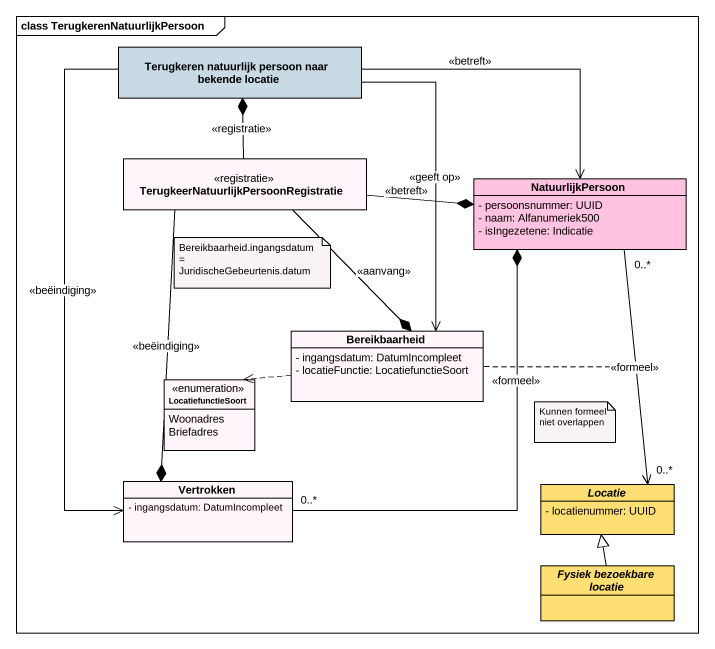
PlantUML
@startuml
mainframe class TerugkerenNatuurlijkPersoon
hide circle
hide empty members
skinparam classAttributeIconSize 0
class "Terugkeren natuurlijk persoon naar bekende locatie" as Terugkeren_natuurlijk #C8DAE3
class "TerugkeerNatuurlijkPersoonRegistratie" as TerugkeerNatuurlijkPersoonRe <<registratie>> #FFF5FA
class NatuurlijkPersoon #FFC3DF {
  - persoonsnummer: UUID
  - naam: Alfanumeriek500
  - isIngezetene: Indicatie
}
class Bereikbaarheid #FFF5FA {
  - ingangsdatum: DatumIncompleet
  - locatieFunctie: LocatiefunctieSoort
}
enum LocatiefunctieSoort #FFF5FA {
  Woonadres
  Briefadres
}
class Vertrokken #FFF5FA {
  - ingangsdatum: DatumIncompleet
}
abstract class Locatie #FFDE73 {
  - locatienummer: UUID
}
abstract class "Fysiek bezoekbare locatie" as Fysiek_bezoekbare_locatie #FFDE73
Terugkeren_natuurlijk -right-> NatuurlijkPersoon : <<betreft>>
Terugkeren_natuurlijk --> Bereikbaarheid : <<geeft op>>
Terugkeren_natuurlijk --> Vertrokken : <<beëindiging>>
TerugkeerNatuurlijkPersoonRe -up-* Terugkeren_natuurlijk : <<registratie>>
TerugkeerNatuurlijkPersoonRe -right-* NatuurlijkPersoon : <<betreft>>
TerugkeerNatuurlijkPersoonRe --* Bereikbaarheid : <<aanvang>>
TerugkeerNatuurlijkPersoonRe --* Vertrokken : <<beëindiging>>
NatuurlijkPersoon "0..*" --> "0..*" Locatie : <<formeel>>
(NatuurlijkPersoon, Locatie) .. Bereikbaarheid
Bereikbaarheid .left.> LocatiefunctieSoort
Vertrokken "0..*" -up-* NatuurlijkPersoon : <<formeel>>
Fysiek_bezoekbare_locatie -up-|> Locatie
note as N1
  Bereikbaarheid.ingangsdatum = JuridischeGebeurtenis.datum
end note
note as N2
  Kunnen formeel niet overlappen
end note
@enduml
